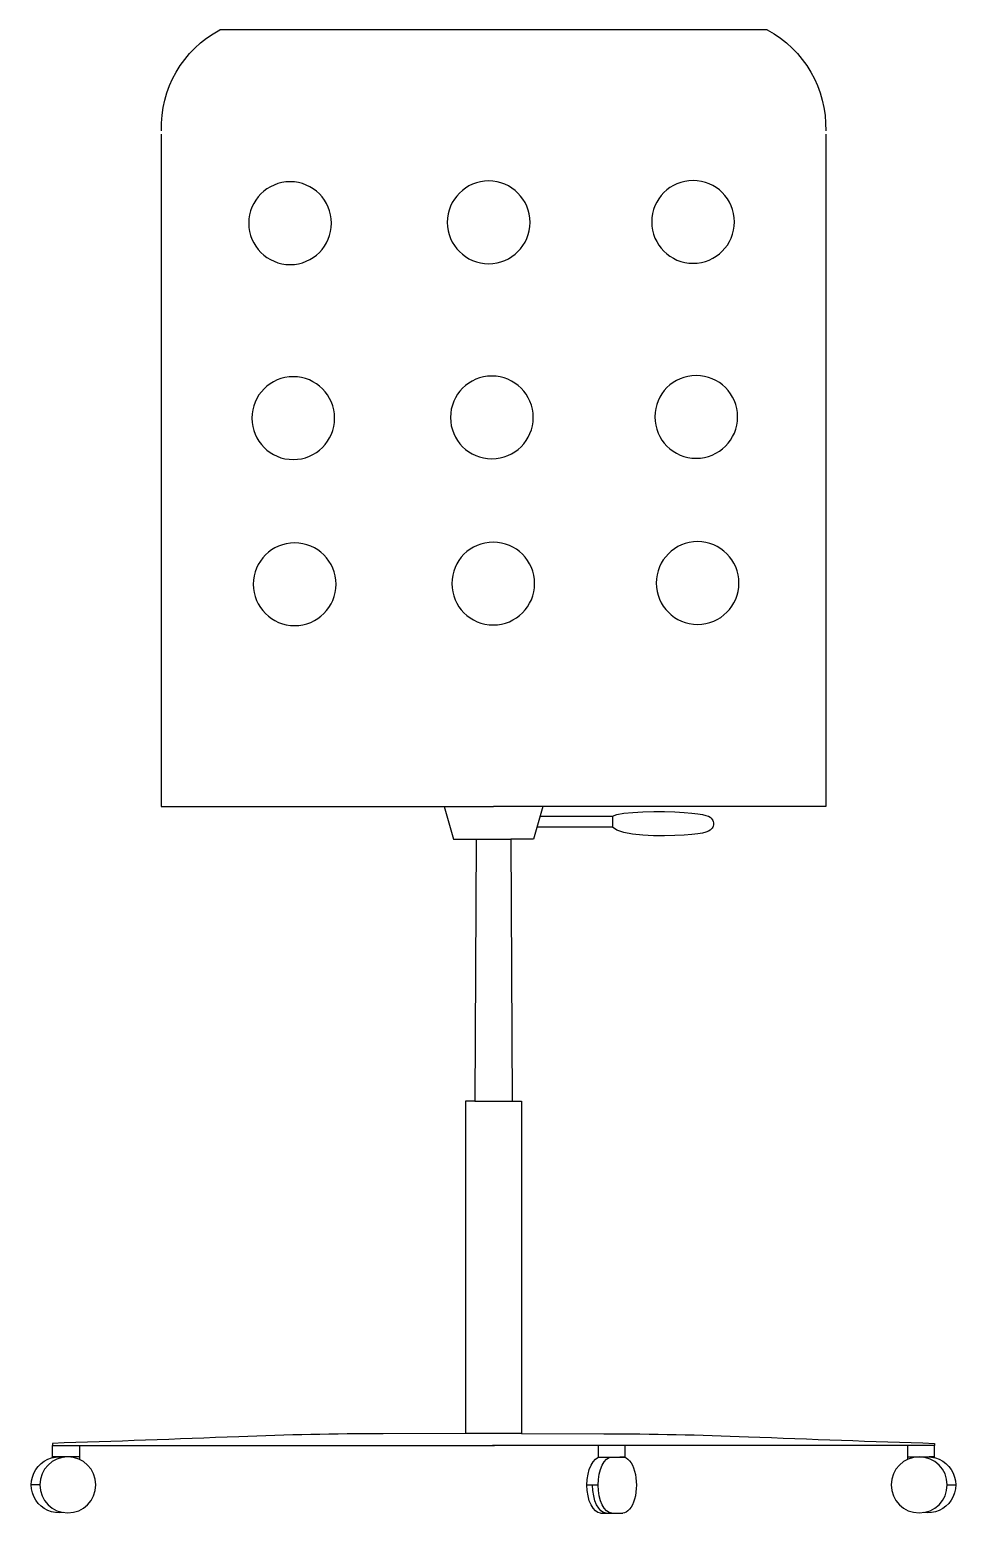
# Model space of a CAD drawing. Header units: centimetres. Extents: x 597 to 664, y 174 to 282.
import ezdxf

# ---------------------------------------------------------------- set-up
doc = ezdxf.new("R2010")
doc.units = ezdxf.units.CM

# ---------------------------------------------------------------- blocks, each defined once
blk = doc.blocks.new('A$C457A0585')
for p, q in [((-124.4, 197.32), (-84.7, 197.32)), ((-107.93, 140.32), (-113.18, 140.32)), ((-113.18, 140.32), (-113.18, 139.52)), ((-113.18, 139.52), (-107.7, 139.53)), ((-103.3, 138.65), (-105.81, 138.65)), ((-103.2, 119.67), (-105.91, 119.68)), ((-136.52, 93.83), (-136.52, 94.72)), ((-134.58, 94.72), (-134.58, 93.71)), ((-106.57, 95.58), (-102.53, 95.58)), ((-74.52, 94.72), (-74.52, 93.71)), ((-72.58, 93.83), (-72.58, 94.72)), ((-134.58, 93.89), (-136.52, 93.89)), ((-135.56, 93.89), (-136.13, 93.89)), ((-134.75, 93.89), (-135.32, 93.89)), ((-113.13, 93.88), (-113.7, 93.88)), ((-112.32, 93.88), (-112.89, 93.88)), ((-74.52, 93.89), (-72.58, 93.89)), ((-74.35, 93.89), (-73.79, 93.89)), ((-73.54, 93.89), (-72.98, 93.89)), ((-137.46, 91.86), (-138.08, 91.86)), ((-112.14, 91.85), (-111.33, 91.85)), ((-71.65, 91.86), (-71.03, 91.86)), ((-113.13, 89.82), (-113.92, 89.82)), ((-112.32, 89.82), (-113.13, 89.82))]:
    blk.add_line(p, q)
for points in [[(-128.65, 189.74), (-128.65, 141.02), (-104.55, 141.02)], [(-80.45, 189.74), (-80.45, 141.02), (-104.55, 141.02)], [(-113.18, 140.32), (-113.5, 140.44), (-114.01, 140.53), (-114.65, 140.6), (-115.38, 140.63), (-116.17, 140.65), (-116.96, 140.65), (-117.71, 140.63), (-118.37, 140.6), (-118.92, 140.55), (-119.36, 140.5), (-119.7, 140.45), (-119.95, 140.38), (-120.13, 140.32), (-120.26, 140.24), (-120.34, 140.17), (-120.4, 140.09), (-120.45, 140.01), (-120.48, 139.93), (-120.5, 139.85), (-120.5, 139.77), (-120.5, 139.69), (-120.48, 139.61), (-120.45, 139.53), (-120.4, 139.45), (-120.34, 139.38), (-120.26, 139.3), (-120.13, 139.23), (-119.95, 139.16), (-119.7, 139.1), (-119.36, 139.04), (-118.92, 138.99), (-118.37, 138.95), (-117.7, 138.92), (-116.95, 138.9), (-116.16, 138.91), (-115.37, 138.94), (-114.64, 139.02), (-114, 139.13), (-113.49, 139.3), (-113.18, 139.52)], [(-136.52, 93.89), (-136.13, 93.89)], [(-114.11, 93.84), (-114.11, 93.88), (-113.7, 93.88)], [(-72.58, 93.89), (-72.98, 93.89)]]:
    blk.add_lwpolyline(points)
for points in [[(-108.13, 141.02), (-107.45, 138.65), (-105.81, 138.65), (-105.91, 119.67), (-106.57, 119.67), (-106.57, 95.58), (-112.55, 95.57, 0.00904), (-123.03, 95.35, -0.001677), (-136.52, 94.87), (-136.52, 94.72), (-104.48, 94.71)], [(-100.97, 141.02), (-101.66, 138.65), (-103.3, 138.65), (-103.2, 119.67), (-102.53, 119.67), (-102.53, 95.58), (-96.55, 95.57, -0.00904), (-86.07, 95.35, 0.001677), (-72.58, 94.87), (-72.58, 94.72), (-104.62, 94.71)]]:
    blk.add_lwpolyline(points, format="xyb")
blk.add_lwpolyline([(-114.09, 94.71), (-112.15, 94.71), (-112.15, 93.88), (-114.09, 93.88)], close=True)
for centre, radius in [((-119.02, 183.39), 3), ((-104.2, 183.36), 3), ((-89.8, 183.3), 3), ((-119.25, 169.26), 3), ((-104.43, 169.22), 3), ((-90.03, 169.17), 3), ((-119.35, 157.22), 3), ((-104.53, 157.18), 3), ((-90.13, 157.13), 3), ((-135.42, 91.86), 2.03), ((-73.68, 91.86), 2.03)]:
    blk.add_circle(centre, radius)
for centre, radius, start, end in [((-120.58, 190.22), 8.06, 118.2955, 181.6314), ((-88.52, 190.22), 8.06, 358.3686, 61.7045), ((-136.04, 91.86), 2.03, 81.2448, 278.7552), ((-73.06, 91.86), 2.03, 261.2448, 98.7552)]:
    blk.add_arc(centre, radius, start, end)
for centre, start_param, end_param in [((-113.92, 91.85), 0, 3.141593), ((-113.13, 91.85), 3.141593, 6.283185), ((-112.32, 91.85), 3.141593, 6.283185), ((-112.73, 91.85), 3.141593, 4.712389)]:
    blk.add_ellipse(centre, major_axis=(0, 2.03), ratio=0.488012, start_param=start_param, end_param=end_param)

msp = doc.modelspace()

# ---------------------------------------------------------------- block references
at = {"xscale": -1}
msp.add_blockref('A$C457A0585', (525.89, 84.48), dxfattribs=at)

doc.saveas('drawing.dxf')
